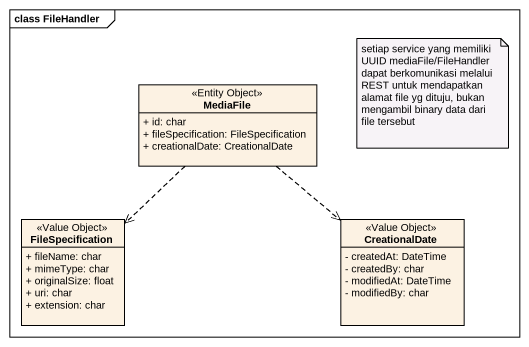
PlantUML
@startuml
mainframe class FileHandler
hide circle
hide empty members
skinparam classAttributeIconSize 0
class MediaFile <<Entity Object>> {
  + id: char
  + fileSpecification: FileSpecification
  + creationalDate: CreationalDate
}
class FileSpecification <<Value Object>> {
  + fileName: char
  + mimeType: char
  + originalSize: float
  + uri: char
  + extension: char
}
class CreationalDate <<Value Object>> {
  - createdAt: DateTime
  - createdBy: char
  - modifiedAt: DateTime
  - modifiedBy: char
}
MediaFile ..> FileSpecification
MediaFile ..> CreationalDate
note as N1
  setiap service yang memiliki UUID mediaFile/FileHandler dapat berkomunikasi melalui REST untuk mendapatkan alamat file yg dituju, bukan mengambil binary data dari file tersebut
end note
@enduml
